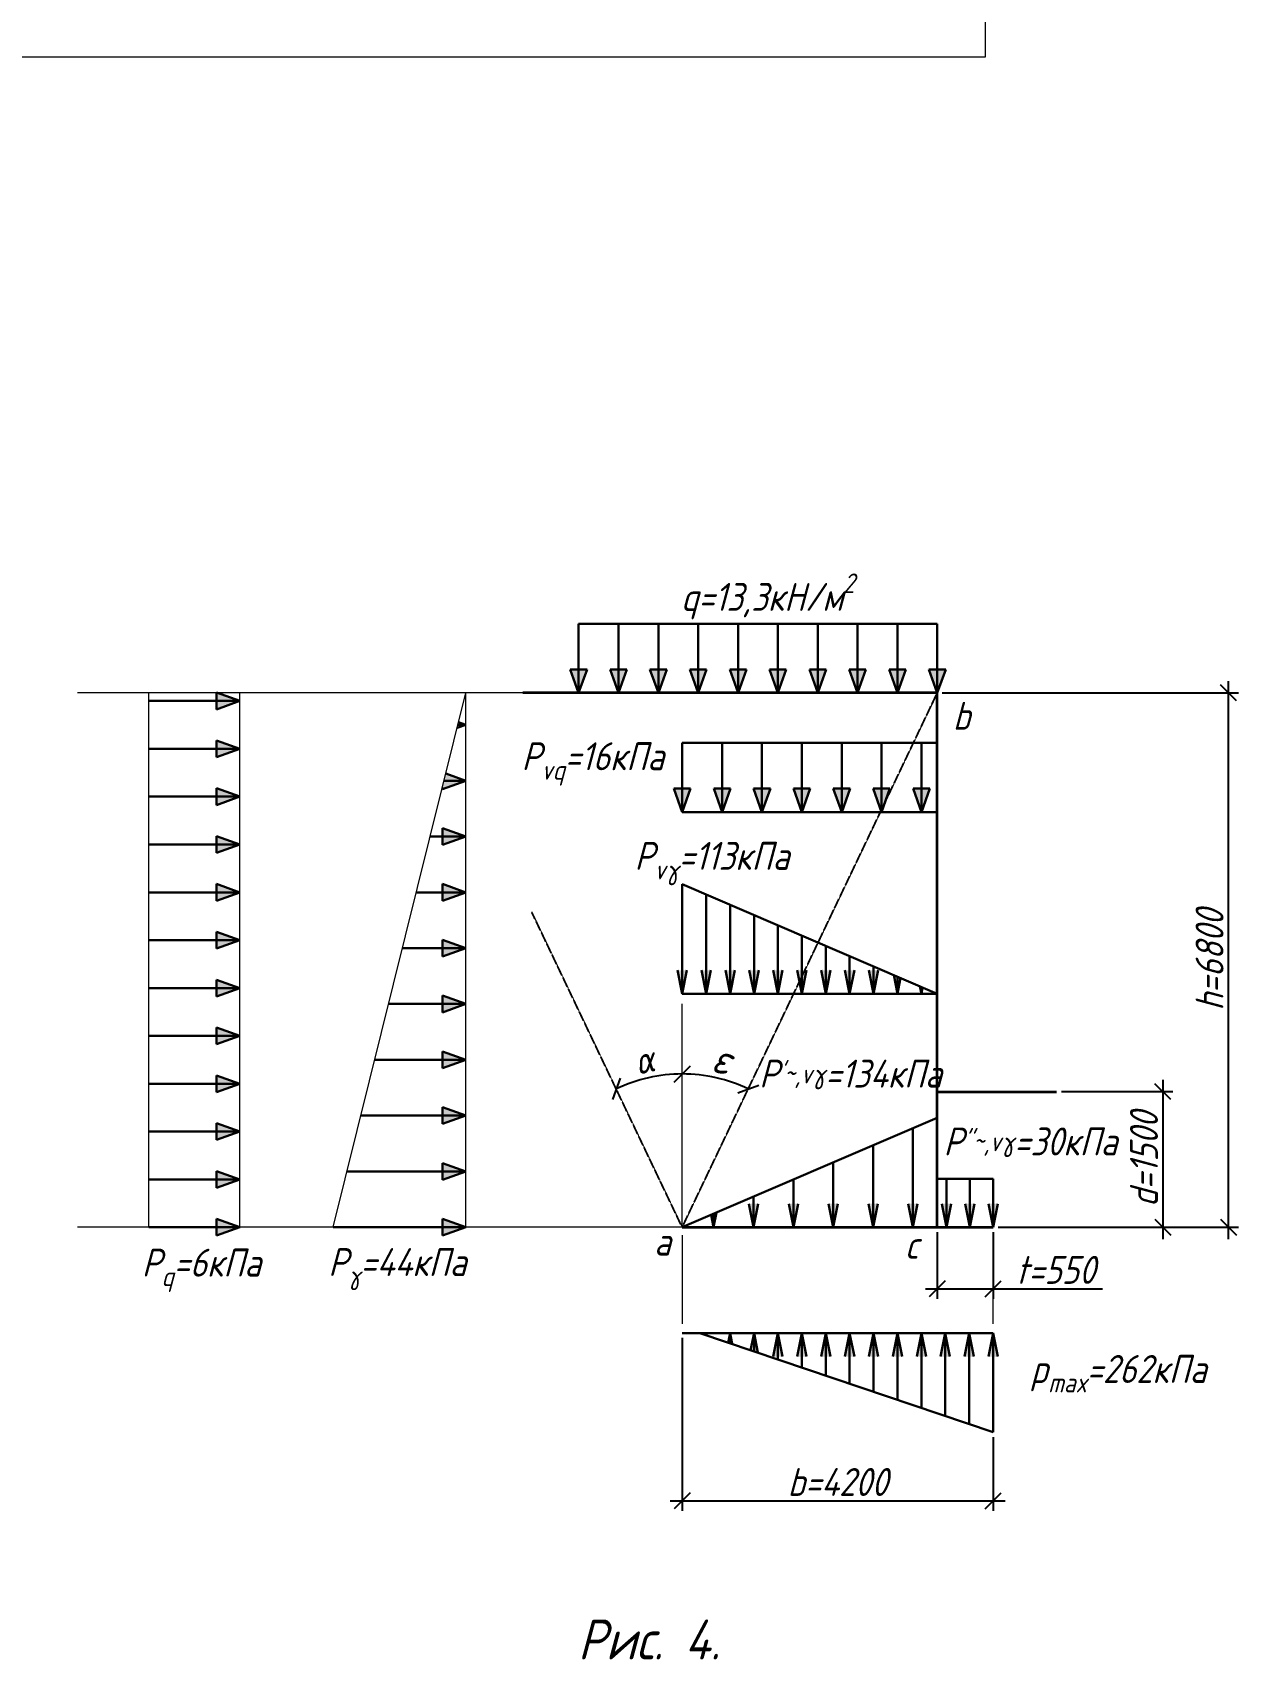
# Model space of a CAD drawing. Header units: millimetres. Extents: x -1004 to 900128, y -352756 to 107728.
# Drawn here: x 657961 to 673091, y -17342 to 3061 of the extents above; entities that cross this region are included whole.
import ezdxf

# ---------------------------------------------------------------- set-up
doc = ezdxf.new("R2010")
doc.units = ezdxf.units.MM
doc.linetypes.add('ACAD_ISO02W100', pattern=[15, 12, -3])
doc.linetypes.add('ACAD_ISO04W100', pattern=[30, 24, -3, 0, -3])
for name, color, linetype, lineweight in [('axles', 152, 'ACAD_ISO04W100', 20), ('basic', 95, 'Continuous', 30), ('hatch', 117, 'ACAD_ISO02W100', 25), ('size', 45, 'Continuous', 20), ('text', 13, 'Continuous', 20), ('thick', 42, 'Continuous', 35), ('thin', 153, 'Continuous', 18)]:
    doc.layers.add(name, color=color, linetype=linetype, lineweight=lineweight)
doc.styles.add('Structures', font='isocpeur.ttf', dxfattribs={"width": 0.85, "oblique": 15})
doc.styles.add('structures 5', font='isocpeur.ttf', dxfattribs={"width": 0.85, "oblique": 15, "height": 5})
doc.dimstyles.new('structures 3.5', dxfattribs={"dimtxt": 3.5, "dimasz": 2, "dimexe": 1.25, "dimexo": 0.625, "dimtad": 1, "dimtxsty": 'Structures', "dimblk": 'OBLIQUE', "dimcen": 2.5, "dimdle": 1.5, "dimadec": 0, "dimazin": 0, "dimtfac": 1, "dimtmove": 0, "dimatfit": 3, "dimfxl": 1, "dimarcsym": 0})

# ---------------------------------------------------------------- blocks, each defined once
blk = doc.blocks.new('_Oblique')
at = {"color": 0, "linetype": 'ByBlock', "lineweight": -2}
blk.add_line((-0.5, -0.5), (0.5, 0.5), dxfattribs=at)
blk = doc.blocks.new('*D1175')
at = {"layer": 'Defpoints', "color": 0, "transparency": 16777216}
for p in [(670808, -10221), (670012, -11921), (672142, -11921)]:
    blk.add_point(p, dxfattribs=at)
at = {"layer": 'size', "color": 0, "lineweight": -2, "transparency": 16777216}
for p, q in [((672142, -10071), (672142, -12071)), ((670870, -10221), (672267, -10221)), ((670075, -11921), (672267, -11921))]:
    blk.add_line(p, q, dxfattribs=at)
at = {"layer": 'size', "color": 0, "lineweight": -2, "transparency": 16777216, "xscale": 200, "yscale": 200, "zscale": 200}
for p, rotation in [((672142, -10221), 90), ((672142, -11921), 270)]:
    blk.add_blockref('_Oblique', p, dxfattribs=dict(at, rotation=rotation))
at = {"layer": 'size', "color": 0, "transparency": 16777216, "insert": (671905, -11071), "char_height": 350, "attachment_point": 5, "rotation": 90, "style": 'Structures'}
blk.add_mtext('d=1500', dxfattribs=at)
blk = doc.blocks.new('*D1176')
at = {"layer": 'Defpoints', "color": 0, "transparency": 16777216}
for p in [(669312, -11921), (670012, -11921), (670012, -12693)]:
    blk.add_point(p, dxfattribs=at)
at = {"layer": 'size', "color": 0, "lineweight": -2, "transparency": 16777216}
for p, q in [((669312, -11984), (669312, -12818)), ((670012, -11984), (670012, -12818)), ((669162, -12693), (670012, -12693)), ((670012, -12693), (671383, -12693))]:
    blk.add_line(p, q, dxfattribs=at)
at = {"layer": 'size', "color": 0, "lineweight": -2, "transparency": 16777216, "xscale": 200, "yscale": 200, "zscale": 200, "rotation": 180}
blk.add_blockref('_Oblique', (669312, -12693), dxfattribs=at)
at = {"layer": 'size', "color": 0, "lineweight": -2, "transparency": 16777216, "xscale": 200, "yscale": 200, "zscale": 200}
blk.add_blockref('_Oblique', (670012, -12693), dxfattribs=at)
at = {"layer": 'size', "color": 0, "transparency": 16777216, "insert": (670798, -12456), "char_height": 350, "attachment_point": 5, "style": 'Structures'}
blk.add_mtext('t=550', dxfattribs=at)
blk = doc.blocks.new('*D1177')
at = {"layer": 'Defpoints', "color": 0, "transparency": 16777216}
for p in [(669312, -5221), (672966, -5221), (670012, -11921)]:
    blk.add_point(p, dxfattribs=at)
at = {"layer": 'size', "color": 0, "lineweight": -2, "transparency": 16777216}
for p, q in [((672966, -12071), (672966, -5071)), ((669375, -5221), (673091, -5221)), ((670075, -11921), (673091, -11921))]:
    blk.add_line(p, q, dxfattribs=at)
at = {"layer": 'size', "color": 0, "lineweight": -2, "transparency": 16777216, "xscale": 200, "yscale": 200, "zscale": 200}
for p, rotation in [((672966, -5221), 90), ((672966, -11921), 270)]:
    blk.add_blockref('_Oblique', p, dxfattribs=dict(at, rotation=rotation))
at = {"layer": 'size', "color": 0, "transparency": 16777216, "insert": (672728, -8571), "char_height": 350, "attachment_point": 5, "rotation": 90, "style": 'Structures'}
blk.add_mtext('h=6800', dxfattribs=at)
blk = doc.blocks.new('*D1178')
at = {"layer": 'Defpoints', "color": 0, "transparency": 16777216}
for p in [(669312, -5221), (666112, -9120), (666397, -10021), (666112, -11921), (666112, -11921)]:
    blk.add_point(p, dxfattribs=at)
at = {"layer": 'size', "color": 0, "lineweight": -2, "transparency": 16777216}
blk.add_arc((666112, -11921), 1922, 64.4703, 90, dxfattribs=at)
at = {"layer": 'size', "color": 0, "lineweight": -2, "transparency": 16777216, "xscale": 200, "yscale": 200, "zscale": 200}
for p, rotation in [((666112, -10000), 179.9999999999995), ((666941, -10187), 334.4703020094668)]:
    blk.add_blockref('_Oblique', p, dxfattribs=dict(at, rotation=rotation))
at = {"layer": 'size', "color": 0, "transparency": 16777216, "insert": (666615, -9807), "char_height": 350, "attachment_point": 5, "rotation": 346.6245, "style": 'Structures'}
blk.add_mtext('{\\H1.08333x;ε}', dxfattribs=at)
blk = doc.blocks.new('*D1179')
at = {"layer": 'Defpoints', "color": 0, "transparency": 16777216}
for p in [(662912, -5221), (666112, -5471), (665828, -10021), (666112, -11921), (666112, -11921)]:
    blk.add_point(p, dxfattribs=at)
at = {"layer": 'size', "color": 0, "lineweight": -2, "transparency": 16777216}
blk.add_arc((666112, -11921), 1922, 90, 115.5297, dxfattribs=at)
at = {"layer": 'size', "color": 0, "lineweight": -2, "transparency": 16777216, "xscale": 200, "yscale": 200, "zscale": 200}
for p, rotation in [((666112, -10000), 359.9999999999995), ((665284, -10187), 205.5296979905321)]:
    blk.add_blockref('_Oblique', p, dxfattribs=dict(at, rotation=rotation))
at = {"layer": 'size', "color": 0, "transparency": 16777216, "insert": (665637, -9823), "char_height": 350, "width": 756.43, "attachment_point": 5, "rotation": 12.7648, "style": 'Structures'}
blk.add_mtext('{\\H0.95833x;α}', dxfattribs=at)
blk = doc.blocks.new('*D1186')
at = {"layer": 'Defpoints', "color": 0, "transparency": 16777216}
for p in [(666112, -13248), (670012, -14490), (670012, -15353)]:
    blk.add_point(p, dxfattribs=at)
at = {"layer": 'size', "color": 0, "lineweight": -2, "transparency": 16777216}
for p, q in [((666112, -13310), (666112, -15478)), ((670012, -14553), (670012, -15478)), ((665962, -15353), (670162, -15353))]:
    blk.add_line(p, q, dxfattribs=at)
at = {"layer": 'size', "color": 0, "lineweight": -2, "transparency": 16777216, "xscale": 200, "yscale": 200, "zscale": 200, "rotation": 180}
blk.add_blockref('_Oblique', (666112, -15353), dxfattribs=at)
at = {"layer": 'size', "color": 0, "lineweight": -2, "transparency": 16777216, "xscale": 200, "yscale": 200, "zscale": 200}
blk.add_blockref('_Oblique', (670012, -15353), dxfattribs=at)
at = {"layer": 'size', "color": 0, "transparency": 16777216, "insert": (668062, -15116), "char_height": 350, "attachment_point": 5, "style": 'Structures'}
blk.add_mtext('b=4200', dxfattribs=at)

msp = doc.modelspace()

# ---------------------------------------------------------------- hatches: boundary and pattern name
at = {"layer": 'basic'}
h = msp.add_hatch(color=256, dxfattribs=at)
h.dxf.hatch_style = 1
h.paths.add_polyline_path([(664707.439, -4926.764), (664812.364, -5221.42), (664812.364, -4926.764)])
h.paths.add_polyline_path([(664812.364, -4926.764), (664812.364, -5221.42), (664917.289, -4926.764)])
h = msp.add_hatch(color=256, dxfattribs=at)
h.dxf.hatch_style = 1
h.paths.add_polyline_path([(665207.439, -4926.764), (665312.364, -5221.42), (665312.364, -4926.764)])
h.paths.add_polyline_path([(665312.364, -4926.764), (665312.364, -5221.42), (665417.289, -4926.764)])
h = msp.add_hatch(color=256, dxfattribs=at)
h.dxf.hatch_style = 1
h.paths.add_polyline_path([(665707.439, -4926.764), (665812.364, -5221.42), (665812.364, -4926.764)])
h.paths.add_polyline_path([(665812.364, -4926.764), (665812.364, -5221.42), (665917.289, -4926.764)])
h = msp.add_hatch(color=256, dxfattribs=at)
h.dxf.hatch_style = 1
h.paths.add_polyline_path([(666207.439, -4926.764), (666312.364, -5221.42), (666312.364, -4926.764)])
h.paths.add_polyline_path([(666312.364, -4926.764), (666312.364, -5221.42), (666417.289, -4926.764)])
h = msp.add_hatch(color=256, dxfattribs=at)
h.dxf.hatch_style = 1
h.paths.add_polyline_path([(666707.439, -4926.764), (666812.364, -5221.42), (666812.364, -4926.764)])
h.paths.add_polyline_path([(666812.364, -4926.764), (666812.364, -5221.42), (666917.289, -4926.764)])
h = msp.add_hatch(color=256, dxfattribs=at)
h.dxf.hatch_style = 1
h.paths.add_polyline_path([(667207.439, -4926.764), (667312.364, -5221.42), (667312.364, -4926.764)])
h.paths.add_polyline_path([(667312.364, -4926.764), (667312.364, -5221.42), (667417.289, -4926.764)])
h = msp.add_hatch(color=256, dxfattribs=at)
h.dxf.hatch_style = 1
h.paths.add_polyline_path([(667707.439, -4926.764), (667812.364, -5221.42), (667812.364, -4926.764)])
h.paths.add_polyline_path([(667812.364, -4926.764), (667812.364, -5221.42), (667917.289, -4926.764)])
h = msp.add_hatch(color=256, dxfattribs=at)
h.dxf.hatch_style = 1
h.paths.add_polyline_path([(668207.439, -4926.764), (668312.364, -5221.42), (668312.364, -4926.764)])
h.paths.add_polyline_path([(668312.364, -4926.764), (668312.364, -5221.42), (668417.289, -4926.764)])
h = msp.add_hatch(color=256, dxfattribs=at)
h.dxf.hatch_style = 1
h.paths.add_polyline_path([(668707.439, -4926.764), (668812.364, -5221.42), (668812.364, -4926.764)])
h.paths.add_polyline_path([(668812.364, -4926.764), (668812.364, -5221.42), (668917.289, -4926.764)])
h = msp.add_hatch(color=256, dxfattribs=at)
h.dxf.hatch_style = 1
h.paths.add_polyline_path([(669207.439, -4926.764), (669312.364, -5221.42), (669312.364, -4926.764)])
h.paths.add_polyline_path([(669312.364, -4926.764), (669312.364, -5221.42), (669417.289, -4926.764)])
h = msp.add_hatch(color=256, dxfattribs=at)
h.dxf.hatch_style = 1
h.paths.add_polyline_path([(660267.383, -5216.495), (660562.04, -5321.42), (660267.383, -5321.42)])
h.paths.add_polyline_path([(660267.383, -5321.42), (660562.04, -5321.42), (660267.383, -5426.345)])
h = msp.add_hatch(color=256, dxfattribs=at)
h.dxf.hatch_style = 1
h.paths.add_polyline_path([(663306.037, -5588.934), (663297.973, -5621.42), (663397.265, -5621.42)])
h.paths.add_polyline_path([(663397.265, -5621.42), (663297.973, -5621.42), (663288.345, -5660.206)])
h.paths.add_polyline_path([(663397.265, -6321.42), (663124.21, -6321.42), (663112.207, -6369.773), (663137.242, -6414.013)])
h.paths.add_polyline_path([(663146.386, -6232.084), (663124.21, -6321.42), (663397.265, -6321.42)])
h.paths.add_polyline_path([(663112.207, -6369.773), (663102.609, -6408.441), (663102.609, -6426.345), (663137.242, -6414.013)])
h = msp.add_hatch(color=256, dxfattribs=at)
h.dxf.hatch_style = 1
h.paths.add_polyline_path([(660267.383, -5816.495), (660562.04, -5921.42), (660267.383, -5921.42)])
h.paths.add_polyline_path([(660267.383, -5921.42), (660562.04, -5921.42), (660267.383, -6026.345)])
h = msp.add_hatch(color=256, dxfattribs=at)
h.dxf.hatch_style = 1
h.paths.add_polyline_path([(660267.383, -6416.495), (660562.04, -6521.42), (660267.383, -6521.42)])
h.paths.add_polyline_path([(660267.383, -6521.42), (660562.04, -6521.42), (660267.383, -6626.345)])
h = msp.add_hatch(color=256, dxfattribs=at)
h.dxf.hatch_style = 1
h.paths.add_polyline_path([(666007.439, -6420.217), (666112.364, -6714.874), (666112.364, -6420.217)])
h.paths.add_polyline_path([(666112.364, -6420.217), (666112.364, -6714.874), (666217.289, -6420.217)])
h = msp.add_hatch(color=256, dxfattribs=at)
h.dxf.hatch_style = 1
h.paths.add_polyline_path([(666507.439, -6420.217), (666612.364, -6714.874), (666612.364, -6420.217)])
h.paths.add_polyline_path([(666612.364, -6420.217), (666612.364, -6714.874), (666717.289, -6420.217)])
h = msp.add_hatch(color=256, dxfattribs=at)
h.dxf.hatch_style = 1
h.paths.add_polyline_path([(667007.439, -6420.217), (667112.364, -6714.874), (667112.364, -6420.217)])
h.paths.add_polyline_path([(667112.364, -6420.217), (667112.364, -6714.874), (667217.289, -6420.217)])
h = msp.add_hatch(color=256, dxfattribs=at)
h.dxf.hatch_style = 1
h.paths.add_polyline_path([(667507.439, -6420.217), (667612.364, -6714.874), (667612.364, -6420.217)])
h.paths.add_polyline_path([(667612.364, -6420.217), (667612.364, -6714.874), (667717.289, -6420.217)])
h = msp.add_hatch(color=256, dxfattribs=at)
h.dxf.hatch_style = 1
h.paths.add_polyline_path([(668007.439, -6420.217), (668112.364, -6714.874), (668112.364, -6420.217)])
h.paths.add_polyline_path([(668112.364, -6420.217), (668112.364, -6714.874), (668217.289, -6420.217)])
h = msp.add_hatch(color=256, dxfattribs=at)
h.dxf.hatch_style = 1
h.paths.add_polyline_path([(668507.439, -6420.217), (668612.364, -6714.874), (668612.364, -6420.217)])
h.paths.add_polyline_path([(668612.364, -6420.217), (668612.364, -6714.874), (668717.289, -6420.217)])
h = msp.add_hatch(color=256, dxfattribs=at)
h.dxf.hatch_style = 1
h.paths.add_polyline_path([(669007.439, -6420.217), (669112.364, -6714.874), (669112.364, -6420.217)])
h.paths.add_polyline_path([(669112.364, -6420.217), (669112.364, -6714.874), (669217.289, -6420.217)])
h = msp.add_hatch(color=256, dxfattribs=at)
h.dxf.hatch_style = 1
h.paths.add_polyline_path([(663102.609, -6916.495), (663397.265, -7021.42), (663102.609, -7021.42)])
h.paths.add_polyline_path([(663102.609, -7021.42), (663397.265, -7021.42), (663102.609, -7126.345)])
h = msp.add_hatch(color=256, dxfattribs=at)
h.dxf.hatch_style = 1
h.paths.add_polyline_path([(660267.383, -7016.495), (660562.04, -7121.42), (660267.383, -7121.42)])
h.paths.add_polyline_path([(660267.383, -7121.42), (660562.04, -7121.42), (660267.383, -7226.345)])
h = msp.add_hatch(color=256, dxfattribs=at)
h.dxf.hatch_style = 1
h.paths.add_polyline_path([(660267.383, -7616.495), (660562.04, -7721.42), (660267.383, -7721.42)])
h.paths.add_polyline_path([(660267.383, -7721.42), (660562.04, -7721.42), (660267.383, -7826.345)])
h = msp.add_hatch(color=256, dxfattribs=at)
h.dxf.hatch_style = 1
h.paths.add_polyline_path([(663102.609, -7616.495), (663397.265, -7721.42), (663102.609, -7721.42)])
h.paths.add_polyline_path([(663102.609, -7721.42), (663397.265, -7721.42), (663102.609, -7826.345)])
h = msp.add_hatch(color=256, dxfattribs=at)
h.dxf.hatch_style = 1
h.paths.add_polyline_path([(660267.383, -8216.495), (660562.04, -8321.42), (660267.383, -8321.42)])
h.paths.add_polyline_path([(660267.383, -8321.42), (660562.04, -8321.42), (660267.383, -8426.345)])
h = msp.add_hatch(color=256, dxfattribs=at)
h.dxf.hatch_style = 1
h.paths.add_polyline_path([(663102.609, -8316.495), (663397.265, -8421.42), (663102.609, -8421.42)])
h.paths.add_polyline_path([(663102.609, -8421.42), (663397.265, -8421.42), (663102.609, -8526.345)])
h = msp.add_hatch(color=256, dxfattribs=at)
h.dxf.hatch_style = 1
h.paths.add_polyline_path([(666053.632, -8697.584), (666112.364, -8697.584), (666112.364, -8992.24)])
h.paths.add_polyline_path([(666112.364, -8697.584), (666171.096, -8697.584), (666112.364, -8992.24)])
h = msp.add_hatch(color=256, dxfattribs=at)
h.dxf.hatch_style = 1
h.paths.add_polyline_path([(666353.632, -8697.584), (666412.364, -8697.584), (666412.364, -8992.24)])
h.paths.add_polyline_path([(666412.364, -8697.584), (666471.096, -8697.584), (666412.364, -8992.24)])
h = msp.add_hatch(color=256, dxfattribs=at)
h.dxf.hatch_style = 1
h.paths.add_polyline_path([(666653.632, -8697.584), (666712.364, -8697.584), (666712.364, -8992.24)])
h.paths.add_polyline_path([(666712.364, -8697.584), (666771.096, -8697.584), (666712.364, -8992.24)])
h = msp.add_hatch(color=256, dxfattribs=at)
h.dxf.hatch_style = 1
h.paths.add_polyline_path([(666953.632, -8697.584), (667012.364, -8697.584), (667012.364, -8992.24)])
h.paths.add_polyline_path([(667012.364, -8697.584), (667071.096, -8697.584), (667012.364, -8992.24)])
h = msp.add_hatch(color=256, dxfattribs=at)
h.dxf.hatch_style = 1
h.paths.add_polyline_path([(667253.632, -8697.584), (667312.364, -8697.584), (667312.364, -8992.24)])
h.paths.add_polyline_path([(667312.364, -8697.584), (667371.096, -8697.584), (667312.364, -8992.24)])
h = msp.add_hatch(color=256, dxfattribs=at)
h.dxf.hatch_style = 1
h.paths.add_polyline_path([(667553.632, -8697.584), (667612.364, -8697.584), (667612.364, -8992.24)])
h.paths.add_polyline_path([(667612.364, -8697.584), (667671.096, -8697.584), (667612.364, -8992.24)])
h = msp.add_hatch(color=256, dxfattribs=at)
h.dxf.hatch_style = 1
h.paths.add_polyline_path([(667853.632, -8697.584), (667912.364, -8697.584), (667912.364, -8992.24)])
h.paths.add_polyline_path([(667912.364, -8697.584), (667971.096, -8697.584), (667912.364, -8992.24)])
h = msp.add_hatch(color=256, dxfattribs=at)
h.dxf.hatch_style = 1
h.paths.add_polyline_path([(668153.632, -8697.584), (668212.364, -8697.584), (668212.364, -8992.24)])
h.paths.add_polyline_path([(668212.364, -8697.584), (668271.096, -8697.584), (668212.364, -8992.24)])
h = msp.add_hatch(color=256, dxfattribs=at)
h.dxf.hatch_style = 1
h.paths.add_polyline_path([(668453.632, -8697.584), (668512.364, -8697.584), (668512.364, -8992.24)])
h.paths.add_polyline_path([(668512.364, -8697.584), (668571.096, -8697.584), (668512.364, -8992.24)])
h = msp.add_hatch(color=256, dxfattribs=at)
h.dxf.hatch_style = 1
h.paths.add_polyline_path([(668851.778, -8794.5), (668812.364, -8777.579), (668812.364, -8992.24)])
h.paths.add_polyline_path([(668812.364, -8777.579), (668765.573, -8757.491), (668812.364, -8992.24)])
h.paths.add_polyline_path([(669128.13, -8913.144), (669112.364, -8906.376), (669112.364, -8992.24)])
h.paths.add_polyline_path([(669112.364, -8906.376), (669093.648, -8898.34), (669112.364, -8992.24)])
h = msp.add_hatch(color=256, dxfattribs=at)
h.dxf.hatch_style = 1
h.paths.add_polyline_path([(660267.383, -8816.495), (660562.04, -8921.42), (660267.383, -8921.42)])
h.paths.add_polyline_path([(660267.383, -8921.42), (660562.04, -8921.42), (660267.383, -9026.345)])
h = msp.add_hatch(color=256, dxfattribs=at)
h.dxf.hatch_style = 1
h.paths.add_polyline_path([(663102.609, -9016.495), (663397.265, -9121.42), (663102.609, -9121.42)])
h.paths.add_polyline_path([(663102.609, -9121.42), (663397.265, -9121.42), (663102.609, -9226.345)])
h = msp.add_hatch(color=256, dxfattribs=at)
h.dxf.hatch_style = 1
h.paths.add_polyline_path([(660267.383, -9416.495), (660562.04, -9521.42), (660267.383, -9521.42)])
h.paths.add_polyline_path([(660267.383, -9521.42), (660562.04, -9521.42), (660267.383, -9626.345)])
h = msp.add_hatch(color=256, dxfattribs=at)
h.dxf.hatch_style = 1
h.paths.add_polyline_path([(663102.609, -9716.495), (663397.265, -9821.42), (663102.609, -9821.42)])
h.paths.add_polyline_path([(663102.609, -9821.42), (663397.265, -9821.42), (663102.609, -9926.345)])
h = msp.add_hatch(color=256, dxfattribs=at)
h.dxf.hatch_style = 1
h.paths.add_polyline_path([(660267.383, -10016.495), (660562.04, -10121.42), (660267.383, -10121.42)])
h.paths.add_polyline_path([(660267.383, -10121.42), (660562.04, -10121.42), (660267.383, -10226.345)])
h = msp.add_hatch(color=256, dxfattribs=at)
h.dxf.hatch_style = 1
h.paths.add_polyline_path([(663102.609, -10416.495), (663397.265, -10521.42), (663102.609, -10521.42)])
h.paths.add_polyline_path([(663102.609, -10521.42), (663397.265, -10521.42), (663102.609, -10626.345)])
h = msp.add_hatch(color=256, dxfattribs=at)
h.dxf.hatch_style = 1
h.paths.add_polyline_path([(660267.383, -10616.495), (660562.04, -10721.42), (660267.383, -10721.42)])
h.paths.add_polyline_path([(660267.383, -10721.42), (660562.04, -10721.42), (660267.383, -10826.345)])
h = msp.add_hatch(color=256, dxfattribs=at)
h.dxf.hatch_style = 1
h.paths.add_polyline_path([(660267.383, -11216.495), (660562.04, -11321.42), (660267.383, -11321.42)])
h.paths.add_polyline_path([(660267.383, -11321.42), (660562.04, -11321.42), (660267.383, -11426.345)])
h = msp.add_hatch(color=256, dxfattribs=at)
h.dxf.hatch_style = 1
h.paths.add_polyline_path([(663102.609, -11116.495), (663397.265, -11221.42), (663102.609, -11221.42)])
h.paths.add_polyline_path([(663102.609, -11221.42), (663397.265, -11221.42), (663102.609, -11326.345)])
h = msp.add_hatch(color=256, dxfattribs=at)
h.dxf.hatch_style = 1
h.paths.add_polyline_path([(667064.749, -11626.764), (667006.017, -11626.764), (667006.017, -11921.42)])
h.paths.add_polyline_path([(667006.017, -11626.764), (666947.285, -11626.764), (667006.017, -11921.42)])
h = msp.add_hatch(color=256, dxfattribs=at)
h.dxf.hatch_style = 1
h.paths.add_polyline_path([(667564.749, -11626.764), (667506.017, -11626.764), (667506.017, -11921.42)])
h.paths.add_polyline_path([(667506.017, -11626.764), (667447.285, -11626.764), (667506.017, -11921.42)])
h = msp.add_hatch(color=256, dxfattribs=at)
h.dxf.hatch_style = 1
h.paths.add_polyline_path([(668064.749, -11626.764), (668006.017, -11626.764), (668006.017, -11921.42)])
h.paths.add_polyline_path([(668006.017, -11626.764), (667947.285, -11626.764), (668006.017, -11921.42)])
h = msp.add_hatch(color=256, dxfattribs=at)
h.dxf.hatch_style = 1
h.paths.add_polyline_path([(668564.749, -11626.764), (668506.017, -11626.764), (668506.017, -11921.42)])
h.paths.add_polyline_path([(668506.017, -11626.764), (668447.285, -11626.764), (668506.017, -11921.42)])
h = msp.add_hatch(color=256, dxfattribs=at)
h.dxf.hatch_style = 1
h.paths.add_polyline_path([(669064.749, -11626.764), (669006.017, -11626.764), (669006.017, -11921.42)])
h.paths.add_polyline_path([(669006.017, -11626.764), (668947.285, -11626.764), (669006.017, -11921.42)])
h = msp.add_hatch(color=256, dxfattribs=at)
h.dxf.hatch_style = 1
h.paths.add_polyline_path([(669485.675, -11626.764), (669426.943, -11626.764), (669426.943, -11921.42)])
h.paths.add_polyline_path([(669426.943, -11626.764), (669368.212, -11626.764), (669426.943, -11921.42)])
h = msp.add_hatch(color=256, dxfattribs=at)
h.dxf.hatch_style = 1
h.paths.add_polyline_path([(669778.386, -11626.764), (669719.654, -11626.764), (669719.654, -11921.42)])
h.paths.add_polyline_path([(669719.654, -11626.764), (669660.922, -11626.764), (669719.654, -11921.42)])
h = msp.add_hatch(color=256, dxfattribs=at)
h.dxf.hatch_style = 1
h.paths.add_polyline_path([(670071.096, -11626.764), (670012.364, -11626.764), (670012.364, -11921.42)])
h.paths.add_polyline_path([(670012.364, -11626.764), (669953.632, -11626.764), (670012.364, -11921.42)])
h = msp.add_hatch(color=256, dxfattribs=at)
h.dxf.hatch_style = 1
h.paths.add_polyline_path([(660267.383, -11816.495), (660562.04, -11921.42), (660267.383, -11921.42)])
h.paths.add_polyline_path([(660267.383, -11921.42), (660562.04, -11921.42), (660267.383, -12026.345)])
h = msp.add_hatch(color=256, dxfattribs=at)
h.dxf.hatch_style = 1
h.paths.add_polyline_path([(663102.609, -11816.495), (663397.265, -11921.42), (663102.609, -11921.42)])
h.paths.add_polyline_path([(663102.609, -11921.42), (663397.265, -11921.42), (663102.609, -12026.345)])
h = msp.add_hatch(color=256, dxfattribs=at)
h.dxf.hatch_style = 1
h.paths.add_polyline_path([(666542.856, -11736.601), (666506.017, -11752.416), (666506.017, -11921.42)])
h.paths.add_polyline_path([(666506.017, -11752.416), (666474.986, -11765.739), (666506.017, -11921.42)])
h = msp.add_hatch(color=256, dxfattribs=at)
h.dxf.hatch_style = 1
h.paths.add_polyline_path([(667012.364, -13247.874), (667012.364, -13477.431), (667061.421, -13493.992)])
h.paths.add_polyline_path([(667012.364, -13247.874), (666969.493, -13462.958), (667012.364, -13477.431)])
h.paths.add_polyline_path([(666712.364, -13247.874), (666712.364, -13376.156), (666739.779, -13385.41)])
h.paths.add_polyline_path([(666712.364, -13247.874), (666688.407, -13368.068), (666712.364, -13376.156)])
h.paths.add_polyline_path([(666412.364, -13247.874), (666407.321, -13273.178), (666412.364, -13274.88)])
h.paths.add_polyline_path([(666412.364, -13247.874), (666412.364, -13274.88), (666418.136, -13276.829)])
h = msp.add_hatch(color=256, dxfattribs=at)
h.dxf.hatch_style = 1
h.paths.add_polyline_path([(667253.632, -13542.53), (667312.364, -13542.53), (667312.364, -13247.874)])
h.paths.add_polyline_path([(667312.364, -13542.53), (667371.096, -13542.53), (667312.364, -13247.874)])
h = msp.add_hatch(color=256, dxfattribs=at)
h.dxf.hatch_style = 1
h.paths.add_polyline_path([(667553.632, -13542.53), (667612.364, -13542.53), (667612.364, -13247.874)])
h.paths.add_polyline_path([(667612.364, -13542.53), (667671.096, -13542.53), (667612.364, -13247.874)])
h = msp.add_hatch(color=256, dxfattribs=at)
h.dxf.hatch_style = 1
h.paths.add_polyline_path([(667853.632, -13542.53), (667912.364, -13542.53), (667912.364, -13247.874)])
h.paths.add_polyline_path([(667912.364, -13542.53), (667971.096, -13542.53), (667912.364, -13247.874)])
h = msp.add_hatch(color=256, dxfattribs=at)
h.dxf.hatch_style = 1
h.paths.add_polyline_path([(668153.632, -13542.53), (668212.364, -13542.53), (668212.364, -13247.874)])
h.paths.add_polyline_path([(668212.364, -13542.53), (668271.096, -13542.53), (668212.364, -13247.874)])
h = msp.add_hatch(color=256, dxfattribs=at)
h.dxf.hatch_style = 1
h.paths.add_polyline_path([(668453.632, -13542.53), (668512.364, -13542.53), (668512.364, -13247.874)])
h.paths.add_polyline_path([(668512.364, -13542.53), (668571.096, -13542.53), (668512.364, -13247.874)])
h = msp.add_hatch(color=256, dxfattribs=at)
h.dxf.hatch_style = 1
h.paths.add_polyline_path([(668753.632, -13542.53), (668812.364, -13542.53), (668812.364, -13247.874)])
h.paths.add_polyline_path([(668812.364, -13542.53), (668871.096, -13542.53), (668812.364, -13247.874)])
h = msp.add_hatch(color=256, dxfattribs=at)
h.dxf.hatch_style = 1
h.paths.add_polyline_path([(669053.632, -13542.53), (669112.364, -13542.53), (669112.364, -13247.874)])
h.paths.add_polyline_path([(669112.364, -13542.53), (669171.096, -13542.53), (669112.364, -13247.874)])
h = msp.add_hatch(color=256, dxfattribs=at)
h.dxf.hatch_style = 1
h.paths.add_polyline_path([(669353.632, -13542.53), (669412.364, -13542.53), (669412.364, -13247.874)])
h.paths.add_polyline_path([(669412.364, -13542.53), (669471.096, -13542.53), (669412.364, -13247.874)])
h = msp.add_hatch(color=256, dxfattribs=at)
h.dxf.hatch_style = 1
h.paths.add_polyline_path([(669653.632, -13542.53), (669712.364, -13542.53), (669712.364, -13247.874)])
h.paths.add_polyline_path([(669712.364, -13542.53), (669771.096, -13542.53), (669712.364, -13247.874)])
h = msp.add_hatch(color=256, dxfattribs=at)
h.dxf.hatch_style = 1
h.paths.add_polyline_path([(669953.632, -13542.53), (670012.364, -13542.53), (670012.364, -13247.874)])
h.paths.add_polyline_path([(670012.364, -13542.53), (670071.096, -13542.53), (670012.364, -13247.874)])

# ---------------------------------------------------------------- linework, layer by layer
at = {"layer": 'axles', "ltscale": 0.2}
for p, q in [((664110.648, -5221.42), (658524.04, -5221.42)), ((666112.364, -11921.42), (658524.04, -11921.42))]:
    msp.add_line(p, q, dxfattribs=at)
at = {"layer": 'basic'}
for p, q in [((664812.364, -5221.42), (664812.364, -4354.887)), ((669312.364, -4354.887), (664812.364, -4354.887)), ((665312.364, -5221.42), (665312.364, -4354.887)), ((665812.364, -5221.42), (665812.364, -4354.887)), ((666312.364, -5221.42), (666312.364, -4354.887)), ((666812.364, -5221.42), (666812.364, -4354.887)), ((667312.364, -5221.42), (667312.364, -4354.887)), ((667812.364, -5221.42), (667812.364, -4354.887)), ((668312.364, -5221.42), (668312.364, -4354.887)), ((668812.364, -5221.42), (668812.364, -4354.887)), ((669312.364, -5221.42), (669312.364, -4354.887)), ((664812.364, -5221.42), (664707.439, -4926.764)), ((664917.289, -4926.764), (664707.439, -4926.764)), ((664812.364, -5221.42), (664917.289, -4926.764)), ((665312.364, -5221.42), (665207.439, -4926.764)), ((665417.289, -4926.764), (665207.439, -4926.764)), ((665312.364, -5221.42), (665417.289, -4926.764)), ((665812.364, -5221.42), (665707.439, -4926.764)), ((665917.289, -4926.764), (665707.439, -4926.764)), ((665812.364, -5221.42), (665917.289, -4926.764)), ((666312.364, -5221.42), (666207.439, -4926.764)), ((666417.289, -4926.764), (666207.439, -4926.764)), ((666312.364, -5221.42), (666417.289, -4926.764)), ((666812.364, -5221.42), (666707.439, -4926.764)), ((666917.289, -4926.764), (666707.439, -4926.764)), ((666812.364, -5221.42), (666917.289, -4926.764)), ((667312.364, -5221.42), (667207.439, -4926.764)), ((667417.289, -4926.764), (667207.439, -4926.764)), ((667312.364, -5221.42), (667417.289, -4926.764)), ((667812.364, -5221.42), (667707.439, -4926.764)), ((667917.289, -4926.764), (667707.439, -4926.764)), ((667812.364, -5221.42), (667917.289, -4926.764)), ((668312.364, -5221.42), (668207.439, -4926.764)), ((668417.289, -4926.764), (668207.439, -4926.764)), ((668312.364, -5221.42), (668417.289, -4926.764)), ((668812.364, -5221.42), (668707.439, -4926.764)), ((668917.289, -4926.764), (668707.439, -4926.764)), ((668812.364, -5221.42), (668917.289, -4926.764)), ((669312.364, -5221.42), (669207.439, -4926.764)), ((669417.289, -4926.764), (669207.439, -4926.764)), ((669312.364, -5221.42), (669417.289, -4926.764)), ((660562.04, -5321.42), (660267.383, -5216.495)), ((660267.383, -5426.345), (660267.383, -5216.495)), ((660562.04, -5321.42), (659420.173, -5321.42)), ((660562.04, -5321.42), (660267.383, -5426.345)), ((663397.265, -5621.42), (663288.345, -5660.206)), ((663397.265, -5621.42), (663297.973, -5621.42)), ((663397.265, -5621.42), (663306.037, -5588.934)), ((660562.04, -5921.42), (660267.383, -5816.495)), ((660267.383, -6026.345), (660267.383, -5816.495)), ((666112.364, -6714.874), (666112.364, -5848.34)), ((666112.364, -5848.34), (669312.364, -5848.34)), ((666612.364, -6714.874), (666612.364, -5848.34)), ((667112.364, -6714.874), (667112.364, -5848.34)), ((667612.364, -6714.874), (667612.364, -5848.34)), ((668112.364, -6714.874), (668112.364, -5848.34)), ((668612.364, -6714.874), (668612.364, -5848.34)), ((669112.364, -6714.874), (669112.364, -5848.34)), ((660562.04, -5921.42), (659420.173, -5921.42)), ((660562.04, -5921.42), (660267.383, -6026.345)), ((663397.265, -6321.42), (663102.609, -6426.345)), ((663397.265, -6321.42), (663124.21, -6321.42)), ((663397.265, -6321.42), (663146.386, -6232.084)), ((660562.04, -6521.42), (659420.173, -6521.42)), ((660562.04, -6521.42), (660267.383, -6416.495)), ((660267.383, -6626.345), (660267.383, -6416.495)), ((660562.04, -6521.42), (660267.383, -6626.345)), ((663102.609, -6426.345), (663102.609, -6408.441)), ((666112.364, -6714.874), (666007.439, -6420.217)), ((666217.289, -6420.217), (666007.439, -6420.217)), ((666112.364, -6714.874), (666217.289, -6420.217)), ((666612.364, -6714.874), (666507.439, -6420.217)), ((666717.289, -6420.217), (666507.439, -6420.217)), ((666612.364, -6714.874), (666717.289, -6420.217)), ((667112.364, -6714.874), (667007.439, -6420.217)), ((667217.289, -6420.217), (667007.439, -6420.217)), ((667112.364, -6714.874), (667217.289, -6420.217)), ((667612.364, -6714.874), (667507.439, -6420.217)), ((667717.289, -6420.217), (667507.439, -6420.217)), ((667612.364, -6714.874), (667717.289, -6420.217)), ((668112.364, -6714.874), (668007.439, -6420.217)), ((668217.289, -6420.217), (668007.439, -6420.217)), ((668112.364, -6714.874), (668217.289, -6420.217)), ((668612.364, -6714.874), (668507.439, -6420.217)), ((668717.289, -6420.217), (668507.439, -6420.217)), ((668612.364, -6714.874), (668717.289, -6420.217)), ((669112.364, -6714.874), (669007.439, -6420.217)), ((669217.289, -6420.217), (669007.439, -6420.217)), ((669112.364, -6714.874), (669217.289, -6420.217)), ((669312.364, -6714.874), (666112.364, -6714.874)), ((663397.265, -7021.42), (663102.609, -6916.495)), ((663102.609, -7126.345), (663102.609, -6916.495)), ((660562.04, -7121.42), (659420.173, -7121.42)), ((660562.04, -7121.42), (660267.383, -7016.495)), ((660267.383, -7226.345), (660267.383, -7016.495)), ((660562.04, -7121.42), (660267.383, -7226.345)), ((663397.265, -7021.42), (662950.448, -7021.42)), ((663397.265, -7021.42), (663102.609, -7126.345)), ((660562.04, -7721.42), (659420.173, -7721.42)), ((660562.04, -7721.42), (660267.383, -7616.495)), ((660267.383, -7826.345), (660267.383, -7616.495)), ((660562.04, -7721.42), (660267.383, -7826.345)), ((663397.265, -7721.42), (662776.685, -7721.42)), ((663397.265, -7721.42), (663102.609, -7616.495)), ((663102.609, -7826.345), (663102.609, -7616.495)), ((663397.265, -7721.42), (663102.609, -7826.345)), ((669312.364, -8992.24), (666112.364, -7618.409)), ((666112.364, -8992.24), (666112.364, -7618.409)), ((666412.364, -8992.24), (666412.364, -7747.206)), ((666712.364, -8992.24), (666712.364, -7876.003)), ((667012.364, -8992.24), (667012.364, -8004.799)), ((667312.364, -8992.24), (667312.364, -8133.596)), ((660562.04, -8321.42), (659420.173, -8321.42)), ((660562.04, -8321.42), (660267.383, -8216.495)), ((660267.383, -8426.345), (660267.383, -8216.495)), ((660562.04, -8321.42), (660267.383, -8426.345)), ((663397.265, -8421.42), (663102.609, -8316.495)), ((663102.609, -8526.345), (663102.609, -8316.495)), ((667612.364, -8992.24), (667612.364, -8262.392)), ((663397.265, -8421.42), (662602.923, -8421.42)), ((663397.265, -8421.42), (663102.609, -8526.345)), ((667912.364, -8992.24), (667912.364, -8391.189)), ((668212.364, -8992.24), (668212.364, -8519.986)), ((666112.364, -8992.24), (666053.632, -8697.584)), ((666112.364, -8992.24), (666171.096, -8697.584)), ((666412.364, -8992.24), (666353.632, -8697.584)), ((666412.364, -8992.24), (666471.096, -8697.584)), ((666712.364, -8992.24), (666653.632, -8697.584)), ((666712.364, -8992.24), (666771.096, -8697.584)), ((667012.364, -8992.24), (666953.632, -8697.584)), ((667012.364, -8992.24), (667071.096, -8697.584)), ((667312.364, -8992.24), (667253.632, -8697.584)), ((667312.364, -8992.24), (667371.096, -8697.584)), ((667612.364, -8992.24), (667553.632, -8697.584)), ((667612.364, -8992.24), (667671.096, -8697.584)), ((667912.364, -8992.24), (667853.632, -8697.584)), ((667912.364, -8992.24), (667971.096, -8697.584)), ((668212.364, -8992.24), (668153.632, -8697.584)), ((668212.364, -8992.24), (668271.096, -8697.584)), ((668512.364, -8992.24), (668453.632, -8697.584)), ((668512.364, -8992.24), (668512.364, -8648.782)), ((668512.364, -8992.24), (668571.096, -8697.584)), ((668812.364, -8992.24), (668765.573, -8757.491)), ((660562.04, -8921.42), (659420.173, -8921.42)), ((660562.04, -8921.42), (660267.383, -8816.495)), ((660267.383, -9026.345), (660267.383, -8816.495)), ((660562.04, -8921.42), (660267.383, -9026.345)), ((668812.364, -8992.24), (668812.364, -8777.579)), ((668812.364, -8992.24), (668851.778, -8794.5)), ((669112.364, -8992.24), (669093.648, -8898.34)), ((669112.364, -8992.24), (669112.364, -8906.376)), ((669112.364, -8992.24), (669128.13, -8913.144)), ((663397.265, -9121.42), (662429.161, -9121.42)), ((663397.265, -9121.42), (663102.609, -9016.495)), ((663102.609, -9226.345), (663102.609, -9016.495)), ((663397.265, -9121.42), (663102.609, -9226.345)), ((669312.364, -8992.24), (666112.364, -8992.24)), ((660562.04, -9521.42), (659420.173, -9521.42)), ((660562.04, -9521.42), (660267.383, -9416.495)), ((660267.383, -9626.345), (660267.383, -9416.495)), ((660562.04, -9521.42), (660267.383, -9626.345)), ((663397.265, -9821.42), (663102.609, -9716.495)), ((663102.609, -9926.345), (663102.609, -9716.495)), ((663397.265, -9821.42), (662255.398, -9821.42)), ((663397.265, -9821.42), (663102.609, -9926.345)), ((660562.04, -10121.42), (659420.173, -10121.42)), ((660562.04, -10121.42), (660267.383, -10016.495)), ((660267.383, -10226.345), (660267.383, -10016.495)), ((660562.04, -10121.42), (660267.383, -10226.345)), ((663397.265, -10521.42), (662081.636, -10521.42)), ((663397.265, -10521.42), (663102.609, -10416.495)), ((663102.609, -10626.345), (663102.609, -10416.495)), ((663397.265, -10521.42), (663102.609, -10626.345)), ((666112.364, -11921.42), (669312.364, -10547.59)), ((660562.04, -10721.42), (659420.173, -10721.42)), ((660562.04, -10721.42), (660267.383, -10616.495)), ((660267.383, -10826.345), (660267.383, -10616.495)), ((660562.04, -10721.42), (660267.383, -10826.345)), ((669006.017, -11921.42), (669006.017, -10679.111)), ((668506.017, -11921.42), (668506.017, -10893.772)), ((660562.04, -11321.42), (660267.383, -11216.495)), ((660267.383, -11426.345), (660267.383, -11216.495)), ((663397.265, -11221.42), (661907.874, -11221.42)), ((663397.265, -11221.42), (663102.609, -11116.495)), ((663102.609, -11326.345), (663102.609, -11116.495)), ((663397.265, -11221.42), (663102.609, -11326.345)), ((668006.017, -11921.42), (668006.017, -11108.433)), ((660562.04, -11321.42), (659420.173, -11321.42)), ((660562.04, -11321.42), (660267.383, -11426.345)), ((667506.017, -11921.42), (667506.017, -11323.094)), ((670012.364, -11313.818), (669312.364, -11313.818)), ((669426.943, -11921.42), (669426.943, -11313.818)), ((669719.654, -11921.42), (669719.654, -11313.818)), ((670012.364, -11921.42), (670012.364, -11313.818)), ((667006.017, -11921.42), (666947.285, -11626.764)), ((667006.017, -11921.42), (667006.017, -11537.755)), ((667006.017, -11921.42), (667064.749, -11626.764)), ((667506.017, -11921.42), (667447.285, -11626.764)), ((667506.017, -11921.42), (667564.749, -11626.764)), ((668006.017, -11921.42), (667947.285, -11626.764)), ((668006.017, -11921.42), (668064.749, -11626.764)), ((668506.017, -11921.42), (668447.285, -11626.764)), ((668506.017, -11921.42), (668564.749, -11626.764)), ((669006.017, -11921.42), (668947.285, -11626.764)), ((669006.017, -11921.42), (669064.749, -11626.764)), ((669426.943, -11921.42), (669368.212, -11626.764)), ((669426.943, -11921.42), (669485.675, -11626.764)), ((669719.654, -11921.42), (669660.922, -11626.764)), ((669719.654, -11921.42), (669778.386, -11626.764)), ((670012.364, -11921.42), (669953.632, -11626.764)), ((670012.364, -11921.42), (670071.096, -11626.764)), ((660562.04, -11921.42), (660267.383, -11816.495)), ((660267.383, -12026.345), (660267.383, -11816.495)), ((663397.265, -11921.42), (663102.609, -11816.495)), ((663102.609, -12026.345), (663102.609, -11816.495)), ((666506.017, -11921.42), (666474.986, -11765.739)), ((666506.017, -11921.42), (666542.856, -11736.601)), ((666506.017, -11921.42), (666506.017, -11752.416)), ((660562.04, -11921.42), (659420.173, -11921.42)), ((660562.04, -11921.42), (660267.383, -12026.345)), ((663397.265, -11921.42), (661734.111, -11921.42)), ((663397.265, -11921.42), (663102.609, -12026.345)), ((670012.364, -13247.874), (666112.364, -13247.874)), ((666332.364, -13247.874), (670012.364, -14490.183)), ((666412.364, -13247.874), (666407.321, -13273.178)), ((666412.364, -13247.874), (666412.364, -13274.88)), ((666412.364, -13247.874), (666418.136, -13276.829)), ((666712.364, -13247.874), (666688.407, -13368.068)), ((666712.364, -13247.874), (666712.364, -13376.156)), ((666712.364, -13247.874), (666739.779, -13385.41)), ((667012.364, -13247.874), (666969.493, -13462.958)), ((667012.364, -13247.874), (667012.364, -13477.431)), ((667012.364, -13247.874), (667061.421, -13493.992)), ((667312.364, -13247.874), (667253.632, -13542.53)), ((667312.364, -13247.874), (667312.364, -13578.706)), ((667312.364, -13247.874), (667371.096, -13542.53)), ((667612.364, -13247.874), (667553.632, -13542.53)), ((667612.364, -13247.874), (667612.364, -13679.981)), ((667612.364, -13247.874), (667671.096, -13542.53)), ((667912.364, -13247.874), (667853.632, -13542.53)), ((667912.364, -13247.874), (667912.364, -13781.256)), ((667912.364, -13247.874), (667971.096, -13542.53)), ((668212.364, -13247.874), (668153.632, -13542.53)), ((668212.364, -13247.874), (668212.364, -13882.532)), ((668212.364, -13247.874), (668271.096, -13542.53)), ((668512.364, -13247.874), (668453.632, -13542.53)), ((668512.364, -13247.874), (668512.364, -13983.807)), ((668512.364, -13247.874), (668571.096, -13542.53)), ((668812.364, -13247.874), (668753.632, -13542.53)), ((668812.364, -13247.874), (668812.364, -14085.082)), ((668812.364, -13247.874), (668871.096, -13542.53)), ((669112.364, -13247.874), (669053.632, -13542.53)), ((669112.364, -13247.874), (669112.364, -14186.357)), ((669112.364, -13247.874), (669171.096, -13542.53)), ((669412.364, -13247.874), (669353.632, -13542.53)), ((669412.364, -13247.874), (669412.364, -14287.632)), ((669412.364, -13247.874), (669471.096, -13542.53)), ((669712.364, -13247.874), (669653.632, -13542.53)), ((669712.364, -13247.874), (669712.364, -14388.908)), ((669712.364, -13247.874), (669771.096, -13542.53)), ((670012.364, -13247.874), (669953.632, -13542.53)), ((670012.364, -13247.874), (670012.364, -14490.183)), ((670012.364, -13247.874), (670071.096, -13542.53))]:
    msp.add_line(p, q, dxfattribs=at)
at = {"layer": 'hatch', "ltscale": 0.3}
for q in [(669312.364, -5221.42), (664226.627, -7973.158)]:
    msp.add_line((666112.364, -11921.42), q, dxfattribs=at)
at = {"layer": 'thick'}
for p, q in [((669312.364, -5221.42), (664110.648, -5221.42)), ((669312.364, -11921.42), (669312.364, -5221.42)), ((669312.364, -10221.42), (670807.687, -10221.42)), ((666112.364, -11921.42), (670012.364, -11921.42))]:
    msp.add_line(p, q, dxfattribs=at)
at = {"layer": 'thin'}
for p, q in [((669913.243, 44752.49), (669913.243, 2752.49)), ((669913.243, 2752.49), (610513.243, 2752.49)), ((659420.173, -11921.42), (659420.173, -5221.42)), ((660562.04, -11921.42), (660562.04, -5221.42)), ((661734.111, -11921.42), (663397.265, -5221.42)), ((663397.265, -11921.42), (663397.265, -5221.42)), ((666112.364, -12018.612), (666112.364, -13133.805)), ((670012.364, -13133.805), (670012.364, -12200.816))]:
    msp.add_line(p, q, dxfattribs=at)
at = {"layer": 'thin', "ltscale": 0.4}
msp.add_line((666112.364, -11921.42), (666112.364, -9120.276), dxfattribs=at)
at = {"layer": 'thin'}
for points in [[(669312.364, -5221.42), (664110.648, -5221.42)], [(669312.364, -10221.42), (670807.687, -10221.42)]]:
    msp.add_lwpolyline(points, dxfattribs=at)

# ---------------------------------------------------------------- texts
at = {"layer": 'text', "attachment_point": 5, "style": 'structures 5'}
for s, insert, char_height, width in [('\\A1;q=13,3кН/м{\\H0.7x;\\S2^ ;}', (667183.617, -4010.204), 350, 2511.65502), ('\\A1;b', (669616.633, -5508.39), 350, 350), ('\\A1;P{\\H0.7x;\\S^ vq;\\H1.42857x;=16кПа}', (664990, -6074.332), 350, 878.35728), ('\\A1;P{\\H0.7x;\\S^ vγ;\\H1.42857x;=113кПа}', (666484.8, -7323.91), 350, 878.35728), ("\\A1;P{\\H0.7x;\\S'~,vγ;\\H1.42857x;=134кПа}", (668222.659, -10032.279), 350, 878.35728), ('\\A1;P{\\H0.7x;\\S"~,vγ;\\H1.42857x;=30кПа}', (670480.817, -10882.443), 350, 878.35728), ('\\A1;a', (665863.352, -12101.353), 350, 350), ('\\A1;P{\\H0.7x;\\S^ q;\\H1.42857x;=6кПа}', (660079.603, -12424.625), 350, 1905.54601), ('\\A1;P{\\H0.67083x;\\S^ γ;}=44кПа', (662537.591, -12411.29), 350, 1953.35942), ('\\A1;c', (668990.214, -12141.77), 350, 350), ('\\A1;p{\\H0.7x;\\S^ max;}=262кПа', (671585.261, -13758.054), 350, 1724.15503), ('Рис. 4.', (665694.319, -17091.587), 500, 2515.89751)]:
    msp.add_mtext(s, dxfattribs=dict(at, insert=insert, char_height=char_height, width=width))

# ---------------------------------------------------------------- dimensions: what is measured, and where the dimension line sits
at = {"layer": 'size'}
for base, p1, p2, text, picture, middle in [((672965.557, -5221.42), (670012.364, -11921.42), (669312.364, -5221.42), 'h=6800', '*D1177', (672728.057, -8571.42)), ((672142.455, -11921.42), (670807.687, -10221.42), (670012.364, -11921.42), 'd=1500', '*D1175', (671904.955, -11071.42))]:
    dim = msp.add_linear_dim(base=base, p1=p1, p2=p2, angle=90, text=text, dimstyle='structures 3.5', dxfattribs=at)
    dim.commit()
    dim.dimension.update_dxf_attribs({"geometry": picture, "text_midpoint": middle})
dim = msp.add_angular_dim_2l(base=(665827.981, -10020.814), line1=((666112.364, -11921.42), (662912.364, -5221.42)), line2=((666112.364, -11921.42), (666112.364, -5471.42)), text='{\\H0.95833x;α}', dimstyle='structures 3.5', override={"dimscale": 0, "dimblk1": 'Oblique', "dimblk2": 'Oblique', "dimsah": 1}, dxfattribs=at)
dim.commit()
dim.dimension.update_dxf_attribs({"geometry": '*D1179', "text_midpoint": (665636.886, -9822.634)})
dim = msp.add_angular_dim_2l(base=(666396.748, -10020.814), line1=((666112.364, -11921.42), (669312.364, -5221.42)), line2=((666112.364, -11921.42), (666112.364, -9120.276)), text='{\\H1.08333x;ε}', dimstyle='structures 3.5', override={"dimscale": 0, "dimblk1": 'Oblique', "dimblk2": 'Oblique', "dimsah": 1}, dxfattribs=at)
dim.commit()
dim.dimension.update_dxf_attribs({"geometry": '*D1178', "text_midpoint": (666556.931, -10051.784), "dimtype": 162})
for base, p1, p2, text, picture, middle in [((670012.364, -12693.49), (669312.364, -11921.42), (670012.364, -11921.42), 't=550', '*D1176', (670797.755, -12455.99)), ((670012.364, -15353.141), (666112.364, -13247.874), (670012.364, -14490.183), 'b=4200', '*D1186', (668062.364, -15115.641))]:
    dim = msp.add_linear_dim(base=base, p1=p1, p2=p2, text=text, dimstyle='structures 3.5', dxfattribs=at)
    dim.commit()
    dim.dimension.update_dxf_attribs({"geometry": picture, "text_midpoint": middle})

doc.saveas('drawing.dxf')
